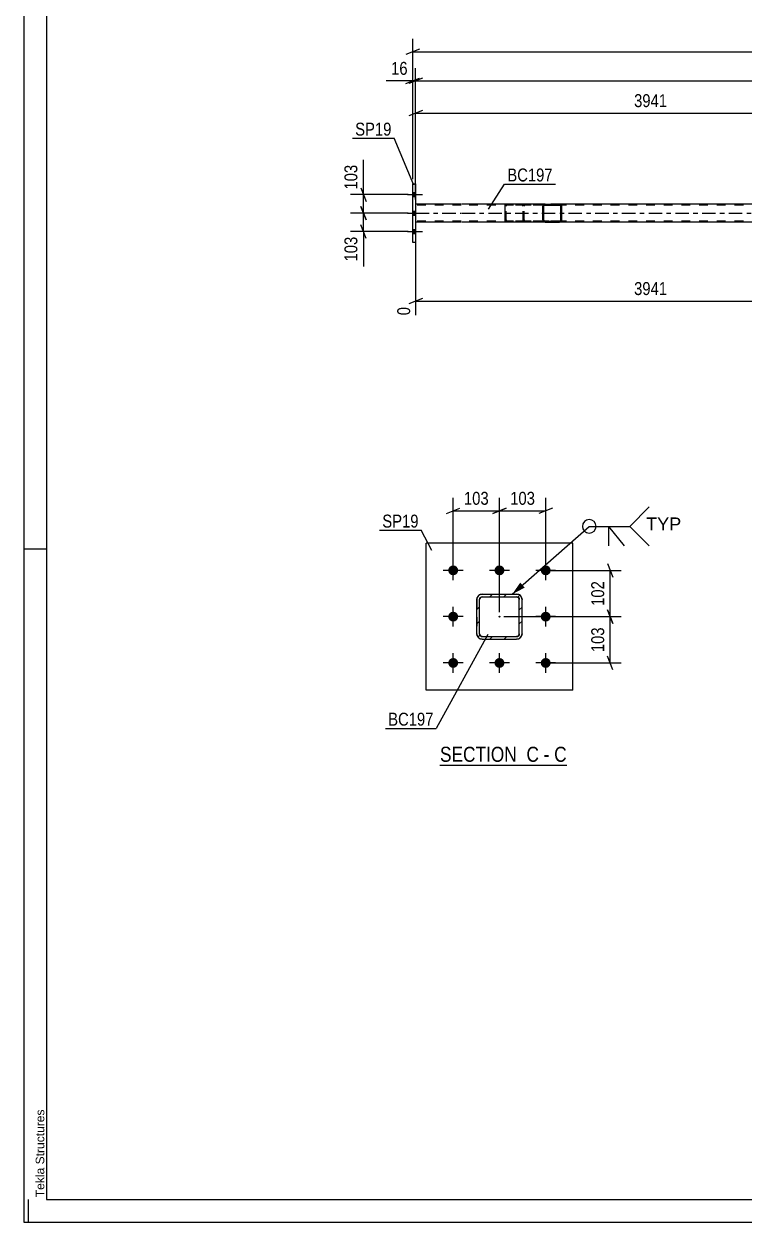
# Model space of a CAD drawing. Header units: millimetres. Extents: x -121 to 720, y -428 to 166.
# Drawn here: x -121.2 to 38.3, y -428.3 to -163 of the extents above; entities that cross this region are included whole.
import ezdxf

# ---------------------------------------------------------------- set-up
doc = ezdxf.new("R2010")
doc.units = ezdxf.units.MM
doc.linetypes.add('DXK_LINE_DOT2', pattern=[3.9198, 1.9599, -1.9599])
doc.linetypes.add('DXK_LINE_DOT3', pattern=[5.9187, 2.979, -0.9799, 0.9799, -0.9799])
doc.styles.add('Arial', font='ARIAL.TTF', dxfattribs={"height": 0.2})
doc.styles.add('Arial Narrow', font='ARIALN.TTF', dxfattribs={"height": 0.2})

# ---------------------------------------------------------------- blocks, each defined once
blk = doc.blocks.new('Unknown-318895430-1135')
at = {"color": 5, "linetype": 'Continuous'}
for p, q in [((-121.23, 165.69), (-121.23, -428.31)), ((-116.23, 160.69), (-116.23, -423.31)), ((-116.23, -279.31), (-121.23, -279.31)), ((-120.23, -428.31), (-120.23, -423.31)), ((-116.23, -423.31), (714.77, -423.31)), ((-121.23, -428.31), (719.77, -428.31))]:
    blk.add_line(p, q, dxfattribs=at)
at = {"color": 174, "linetype": 'Continuous', "style": 'Arial'}
blk.add_text('Tekla Structures', height=1.9102, rotation=90, dxfattribs=at).set_placement((-116.73, -422.81))
blk = doc.blocks.new('Unknown-318895430-13 - 6568')
at = {"color": 6, "linetype": 'Continuous'}
blk.add_line((-29.05, -327.13), (-0.98, -327.13), dxfattribs=at)
at = {"color": 0, "linetype": 'Continuous'}
blk.add_wipeout([(-10.94, -326.38), (-10.94, -322.88), (-29.05, -322.88), (-29.05, -326.38)], dxfattribs=at)
at = {"color": 7, "linetype": 'Continuous', "style": 'Arial Narrow'}
blk.add_text('SECTION ', height=3.34, dxfattribs=at).set_placement((-29.05, -326.38))
at = {"color": 0, "linetype": 'Continuous'}
blk.add_wipeout([(-7.12, -326.38), (-7.12, -322.88), (-9.89, -322.88), (-9.89, -326.38)], dxfattribs=at)
blk.add_wipeout([(-4.8, -326.38), (-4.8, -322.88), (-6.07, -322.88), (-6.07, -326.38)], dxfattribs=at)
at = {"color": 7, "linetype": 'Continuous', "style": 'Arial Narrow'}
blk.add_text('C', height=3.34, dxfattribs=at).set_placement((-9.89, -326.38))
at = {"color": 0, "linetype": 'Continuous'}
blk.add_wipeout([(-0.98, -326.38), (-0.98, -322.88), (-3.75, -322.88), (-3.75, -326.38)], dxfattribs=at)
at = {"color": 7, "linetype": 'Continuous', "style": 'Arial Narrow'}
for s, p in [('C', (-3.75, -326.38)), ('-', (-6.07, -326.38))]:
    blk.add_text(s, height=3.34, dxfattribs=at).set_placement(p)
blk = doc.blocks.new('Part-318895430-5715 - 5565')
at = {"linetype": 'Continuous'}
h = blk.add_hatch(dxfattribs=at)
h.set_pattern_fill('', scale=0.7, style=0, pattern_type=0)
h.set_pattern_definition([(45, (-2.0749, -203.1576), (-1.57154, 1.57154), [])])
h.paths.add_polyline_path([(-2.04, -203.34), (-2.07, -203.16), (-2.19, -203), (-2.35, -202.9), (-2.55, -202.86), (-5.78, -202.86), (-5.98, -202.9), (-6.14, -203), (-6.25, -203.16), (-6.29, -203.34), (-6.29, -206.38), (-6.25, -206.57), (-6.14, -206.72), (-5.98, -206.82), (-5.78, -206.86), (-2.55, -206.86), (-2.35, -206.82), (-2.19, -206.72), (-2.07, -206.57), (-2.04, -206.38)])
h.paths.add_polyline_path([(-2.31, -206.47), (-2.37, -206.55), (-2.45, -206.6), (-2.55, -206.62), (-5.78, -206.62), (-5.88, -206.6), (-5.96, -206.55), (-6.02, -206.47), (-6.04, -206.38), (-6.04, -203.34), (-6.02, -203.25), (-5.96, -203.17), (-5.88, -203.12), (-5.78, -203.1), (-2.55, -203.1), (-2.45, -203.12), (-2.37, -203.17), (-2.31, -203.25), (-2.29, -203.34), (-2.29, -206.38)])
at = {"color": 2, "linetype": 'Continuous'}
for p, q in [((-14.64, -203.34), (-14.6, -203.16)), ((-14.64, -206.38), (-14.64, -203.34)), ((-14.33, -202.9), (-14.13, -202.86)), ((-5.78, -202.86), (-14.13, -202.86)), ((-6.25, -203.16), (-6.29, -203.34)), ((-6.29, -206.38), (-6.29, -203.34)), ((-6.04, -203.34), (-6.02, -203.25)), ((-6.04, -206.38), (-6.04, -203.34)), ((-6.02, -203.25), (-5.96, -203.17)), ((-5.78, -202.86), (-5.98, -202.9)), ((-5.96, -203.17), (-5.88, -203.12)), ((-5.88, -203.12), (-5.78, -203.1)), ((-5.78, -202.86), (-2.55, -202.86)), ((-5.78, -203.1), (-2.55, -203.1)), ((-2.35, -202.9), (-2.55, -202.86)), ((-2.55, -203.1), (-2.45, -203.12)), ((-2.45, -203.12), (-2.37, -203.17)), ((-2.37, -203.17), (-2.31, -203.25)), ((-2.31, -203.25), (-2.29, -203.34)), ((-2.29, -206.38), (-2.29, -203.34)), ((-2.04, -203.34), (-2.07, -203.16)), ((-2.04, -206.38), (-2.04, -203.34)), ((-14.6, -206.57), (-14.64, -206.38)), ((-14.13, -206.86), (-14.33, -206.82)), ((-5.78, -206.86), (-14.13, -206.86)), ((-6.29, -206.38), (-6.25, -206.57)), ((-6.02, -206.47), (-6.04, -206.38)), ((-5.96, -206.55), (-6.02, -206.47)), ((-5.98, -206.82), (-5.78, -206.86)), ((-5.88, -206.6), (-5.96, -206.55)), ((-5.78, -206.62), (-5.88, -206.6)), ((-5.78, -206.62), (-2.55, -206.62)), ((-5.78, -206.86), (-2.55, -206.86)), ((-2.45, -206.6), (-2.55, -206.62)), ((-2.55, -206.86), (-2.35, -206.82)), ((-2.37, -206.55), (-2.45, -206.6)), ((-2.31, -206.47), (-2.37, -206.55)), ((-2.29, -206.38), (-2.31, -206.47)), ((-2.07, -206.57), (-2.04, -206.38))]:
    blk.add_line(p, q, dxfattribs=at)
at = {"color": 7, "linetype": 'DXK_LINE_DOT2'}
for p, q in [((-14.37, -203.25), (-14.39, -203.34)), ((-14.39, -206.38), (-14.39, -203.34)), ((-14.31, -203.17), (-14.37, -203.25)), ((-14.23, -203.12), (-14.31, -203.17)), ((-14.13, -203.1), (-14.23, -203.12)), ((-2.55, -203.1), (-14.13, -203.1)), ((-10.9, -202.86), (-10.7, -202.9)), ((-10.8, -203.12), (-10.9, -203.1)), ((-10.72, -203.17), (-10.8, -203.12)), ((-10.66, -203.25), (-10.72, -203.17)), ((-10.64, -203.34), (-10.66, -203.25)), ((-10.64, -206.38), (-10.64, -203.34)), ((-10.42, -203.16), (-10.39, -203.34)), ((-10.39, -206.38), (-10.39, -203.34)), ((-2.55, -202.86), (-5.78, -202.86)), ((-14.39, -206.38), (-14.37, -206.47)), ((-14.37, -206.47), (-14.31, -206.55)), ((-14.31, -206.55), (-14.23, -206.6)), ((-14.23, -206.6), (-14.13, -206.62)), ((-2.55, -206.62), (-14.13, -206.62)), ((-10.9, -206.62), (-10.8, -206.6)), ((-10.7, -206.82), (-10.9, -206.86)), ((-10.8, -206.6), (-10.72, -206.55)), ((-10.72, -206.55), (-10.66, -206.47)), ((-10.66, -206.47), (-10.64, -206.38)), ((-10.39, -206.38), (-10.42, -206.57)), ((-2.55, -206.86), (-5.78, -206.86))]:
    blk.add_line(p, q, dxfattribs=at)
at = {"color": 2, "linetype": 'Continuous'}
for centre, start, end in [((-14.15, -203.36), 110.7583, 155.68), ((-5.8, -203.36), 110.7583, 155.68), ((-2.53, -203.36), 24.32, 69.2417), ((-14.15, -206.36), 204.32, 249.2417), ((-5.8, -206.36), 204.32, 249.2417), ((-2.53, -206.36), 290.7583, 335.68)]:
    blk.add_arc(centre, 0.496, start, end, dxfattribs=at)
at = {"color": 7, "linetype": 'DXK_LINE_DOT2'}
for centre, start, end in [((-10.88, -203.36), 24.32, 69.2417), ((-10.88, -206.36), 290.7583, 335.68)]:
    blk.add_arc(centre, 0.496, start, end, dxfattribs=at)
blk = doc.blocks.new('Part-318895430-5722 - 5565')
at = {"color": 2, "linetype": 'Continuous'}
for p, q in [((-35.1, -198.36), (-34.46, -198.36)), ((-35.1, -211.36), (-35.1, -198.36)), ((-34.46, -198.36), (-34.46, -211.36)), ((-34.46, -211.36), (-35.1, -211.36))]:
    blk.add_line(p, q, dxfattribs=at)
blk = doc.blocks.new('Part-318895430-5753 - 5565')
at = {"color": 2, "linetype": 'Continuous'}
for p, q in [((-24.34, -202.86), (-34.46, -202.86)), ((-14.13, -202.86), (-24.24, -202.86)), ((62.53, -202.86), (-2.55, -202.86)), ((-24.34, -206.86), (-34.46, -206.86)), ((-14.13, -206.86), (-24.24, -206.86)), ((62.53, -206.86), (-2.55, -206.86))]:
    blk.add_line(p, q, dxfattribs=at)
at = {"color": 7, "linetype": 'DXK_LINE_DOT2'}
for p, q in [((-34.46, -202.86), (-34.46, -206.86)), ((-24.34, -203.1), (-34.46, -203.1)), ((559.5, -203.1), (-24.24, -203.1)), ((-2.55, -202.86), (-14.13, -202.86)), ((-24.34, -206.62), (-34.46, -206.62)), ((559.5, -206.62), (-24.24, -206.62)), ((508.26, -206.86), (-14.13, -206.86))]:
    blk.add_line(p, q, dxfattribs=at)
at = {"color": 7, "linetype": 'DXK_LINE_DOT3'}
for p, q in [((-34.46, -204.86), (-24.34, -204.86)), ((-24.24, -204.86), (559.5, -204.86))]:
    blk.add_line(p, q, dxfattribs=at)
blk = doc.blocks.new('Bolt-318895430-5899 - 5565')
at = {"linetype": 'Continuous'}
for points in [[(-34.46, -201.2), (-34.46, -200.32), (-35.1, -200.32), (-35.1, -201.2)], [(-34.46, -201.2), (-34.46, -200.32), (-35.1, -200.32), (-35.1, -201.2)], [(-34.46, -201.2), (-34.46, -200.32), (-35.1, -200.32), (-35.1, -201.2)], [(-34.46, -205.3), (-34.46, -204.42), (-35.1, -204.42), (-35.1, -205.3)], [(-34.46, -205.3), (-34.46, -204.42), (-35.1, -204.42), (-35.1, -205.3)], [(-34.46, -209.4), (-34.46, -208.52), (-35.1, -208.52), (-35.1, -209.4)], [(-34.46, -209.4), (-34.46, -208.52), (-35.1, -208.52), (-35.1, -209.4)], [(-34.46, -209.4), (-34.46, -208.52), (-35.1, -208.52), (-35.1, -209.4)]]:
    blk.add_hatch(color=1, dxfattribs=at).paths.add_polyline_path(points)
at = {"color": 1, "linetype": 'Continuous'}
for p, q in [((-36.26, -200.76), (-32.94, -200.76)), ((-36.26, -200.76), (-32.94, -200.76)), ((-36.26, -200.76), (-32.94, -200.76)), ((-35.1, -200.32), (-34.46, -200.32)), ((-35.1, -200.32), (-34.46, -200.32)), ((-35.1, -200.32), (-34.46, -200.32)), ((-35.1, -201.2), (-34.46, -201.2)), ((-35.1, -201.2), (-34.46, -201.2)), ((-35.1, -201.2), (-34.46, -201.2)), ((-36.26, -204.86), (-32.94, -204.86)), ((-36.26, -204.86), (-32.94, -204.86)), ((-35.1, -204.42), (-34.46, -204.42)), ((-35.1, -204.42), (-34.46, -204.42)), ((-35.1, -205.3), (-34.46, -205.3)), ((-35.1, -205.3), (-34.46, -205.3)), ((-36.26, -208.96), (-32.94, -208.96)), ((-36.26, -208.96), (-32.94, -208.96)), ((-36.26, -208.96), (-32.94, -208.96)), ((-35.1, -208.52), (-34.46, -208.52)), ((-35.1, -208.52), (-34.46, -208.52)), ((-35.1, -208.52), (-34.46, -208.52)), ((-35.1, -209.4), (-34.46, -209.4)), ((-35.1, -209.4), (-34.46, -209.4)), ((-35.1, -209.4), (-34.46, -209.4))]:
    blk.add_line(p, q, dxfattribs=at)
blk = doc.blocks.new('Bolt-318895430-6691 - 6568')
at = {"linetype": 'Continuous'}
for points in [[(-26.12, -285.08, -1), (-26.12, -282.88, -1)], [(-15.87, -285.08, -1), (-15.87, -282.88, -1)], [(-5.62, -285.08, -1), (-5.62, -282.88, -1)], [(-26.12, -295.33, -1), (-26.12, -293.13, -1)], [(-5.62, -295.33, -1), (-5.62, -293.13, -1)], [(-26.12, -305.58, -1), (-26.12, -303.38, -1)], [(-15.87, -305.58, -1), (-15.87, -303.38, -1)], [(-5.62, -305.58, -1), (-5.62, -303.38, -1)]]:
    blk.add_hatch(color=1, dxfattribs=at).paths.add_polyline_path(points)
at = {"color": 1, "linetype": 'Continuous'}
for p, q in [((-26.12, -286.18), (-26.12, -281.78)), ((-15.87, -286.18), (-15.87, -281.78)), ((-5.62, -286.18), (-5.62, -281.78)), ((-23.92, -283.98), (-28.32, -283.98)), ((-13.67, -283.98), (-18.07, -283.98)), ((-3.42, -283.98), (-7.82, -283.98)), ((-23.92, -294.23), (-28.32, -294.23)), ((-26.12, -296.43), (-26.12, -292.03)), ((-3.42, -294.23), (-7.82, -294.23)), ((-5.62, -296.43), (-5.62, -292.03)), ((-26.12, -306.68), (-26.12, -302.28)), ((-15.87, -306.68), (-15.87, -302.28)), ((-5.62, -306.68), (-5.62, -302.28)), ((-23.92, -304.48), (-28.32, -304.48)), ((-13.67, -304.48), (-18.07, -304.48)), ((-3.42, -304.48), (-7.82, -304.48))]:
    blk.add_line(p, q, dxfattribs=at)
blk = doc.blocks.new('Part-318895430-6590 - 6568')
at = {"linetype": 'Continuous'}
h = blk.add_hatch(dxfattribs=at)
h.set_pattern_fill('', scale=0.7, style=0, pattern_type=0)
h.set_pattern_definition([(45, (-11.615, -299.1413), (-1.57154, 1.57154), [])])
h.paths.add_polyline_path([(-12.07, -299.23), (-11.61, -299.14), (-11.23, -298.88), (-10.97, -298.49), (-10.87, -298.03), (-10.87, -290.43), (-10.97, -289.97), (-11.23, -289.58), (-11.61, -289.32), (-12.07, -289.23), (-19.67, -289.23), (-20.13, -289.32), (-20.52, -289.58), (-20.78, -289.97), (-20.87, -290.43), (-20.87, -298.03), (-20.78, -298.49), (-20.52, -298.88), (-20.13, -299.14), (-19.67, -299.23)])
h.paths.add_polyline_path([(-19.67, -298.63), (-19.9, -298.59), (-20.1, -298.46), (-20.23, -298.26), (-20.27, -298.03), (-20.27, -290.43), (-20.23, -290.2), (-20.1, -290.01), (-19.9, -289.88), (-19.67, -289.83), (-12.07, -289.83), (-11.84, -289.88), (-11.65, -290.01), (-11.52, -290.2), (-11.47, -290.43), (-11.47, -298.03), (-11.52, -298.26), (-11.65, -298.46), (-11.84, -298.59), (-12.07, -298.63)])
blk.add_hatch(color=30, dxfattribs=at).paths.add_polyline_path([(-15.87, -294.33, -1), (-15.87, -294.13, -1)])
at = {"color": 7, "linetype": 'DXK_LINE_DOT2'}
for p, q in [((-20.87, -290.43), (-20.78, -289.97)), ((-20.87, -290.43), (-20.87, -298.03)), ((-20.23, -290.2), (-20.27, -290.43)), ((-20.27, -298.03), (-20.27, -290.43)), ((-20.1, -290.01), (-20.23, -290.2)), ((-20.13, -289.32), (-19.67, -289.23)), ((-19.9, -289.88), (-20.1, -290.01)), ((-19.67, -289.83), (-19.9, -289.88)), ((-19.67, -289.23), (-12.07, -289.23)), ((-19.67, -289.83), (-12.07, -289.83)), ((-12.07, -289.23), (-11.61, -289.32)), ((-11.84, -289.88), (-12.07, -289.83)), ((-11.65, -290.01), (-11.84, -289.88)), ((-11.52, -290.2), (-11.65, -290.01)), ((-11.47, -290.43), (-11.52, -290.2)), ((-11.47, -298.03), (-11.47, -290.43)), ((-10.97, -289.97), (-10.87, -290.43)), ((-10.87, -298.03), (-10.87, -290.43)), ((-20.78, -298.49), (-20.87, -298.03)), ((-20.27, -298.03), (-20.23, -298.26)), ((-20.23, -298.26), (-20.1, -298.46)), ((-19.67, -299.23), (-20.13, -299.14)), ((-20.1, -298.46), (-19.9, -298.59)), ((-19.9, -298.59), (-19.67, -298.63)), ((-19.67, -298.63), (-12.07, -298.63)), ((-19.67, -299.23), (-12.07, -299.23)), ((-12.07, -298.63), (-11.84, -298.59)), ((-11.61, -299.14), (-12.07, -299.23)), ((-11.84, -298.59), (-11.65, -298.46)), ((-11.65, -298.46), (-11.52, -298.26)), ((-11.52, -298.26), (-11.47, -298.03)), ((-10.87, -298.03), (-10.97, -298.49))]:
    blk.add_line(p, q, dxfattribs=at)
at = {"color": 2, "linetype": 'Continuous'}
for p, q in [((-20.78, -289.97), (-20.87, -290.43)), ((-20.87, -290.43), (-20.87, -290.43)), ((-20.87, -298.03), (-20.87, -290.43)), ((-20.27, -290.43), (-20.23, -290.2)), ((-20.27, -290.43), (-20.27, -290.43)), ((-20.27, -298.03), (-20.27, -290.43)), ((-20.23, -290.2), (-20.1, -290.01)), ((-19.67, -289.23), (-20.13, -289.32)), ((-20.1, -290.01), (-19.9, -289.88)), ((-19.9, -289.88), (-19.67, -289.83)), ((-19.67, -289.23), (-19.67, -289.23)), ((-19.67, -289.23), (-12.07, -289.23)), ((-19.67, -289.83), (-19.67, -289.83)), ((-19.67, -289.83), (-12.07, -289.83)), ((-12.07, -289.23), (-12.07, -289.23)), ((-11.61, -289.32), (-12.07, -289.23)), ((-12.07, -289.83), (-12.07, -289.83)), ((-12.07, -289.83), (-11.84, -289.88)), ((-11.84, -289.88), (-11.65, -290.01)), ((-11.65, -290.01), (-11.52, -290.2)), ((-11.52, -290.2), (-11.47, -290.43)), ((-11.47, -290.43), (-11.47, -290.43)), ((-11.47, -298.03), (-11.47, -290.43)), ((-10.87, -290.43), (-10.97, -289.97)), ((-10.87, -290.43), (-10.87, -290.43)), ((-10.87, -298.03), (-10.87, -290.43)), ((-20.87, -298.03), (-20.87, -298.03)), ((-20.87, -298.03), (-20.78, -298.49)), ((-20.27, -298.03), (-20.27, -298.03)), ((-20.23, -298.26), (-20.27, -298.03)), ((-20.1, -298.46), (-20.23, -298.26)), ((-20.13, -299.14), (-19.67, -299.23)), ((-19.9, -298.59), (-20.1, -298.46)), ((-19.67, -298.63), (-19.9, -298.59)), ((-19.67, -298.63), (-19.67, -298.63)), ((-19.67, -298.63), (-12.07, -298.63)), ((-19.67, -299.23), (-19.67, -299.23)), ((-19.67, -299.23), (-12.07, -299.23)), ((-11.84, -298.59), (-12.07, -298.63)), ((-12.07, -298.63), (-12.07, -298.63)), ((-12.07, -299.23), (-11.61, -299.14)), ((-12.07, -299.23), (-12.07, -299.23)), ((-11.65, -298.46), (-11.84, -298.59)), ((-11.52, -298.26), (-11.65, -298.46)), ((-11.47, -298.03), (-11.52, -298.26)), ((-11.47, -298.03), (-11.47, -298.03)), ((-10.97, -298.49), (-10.87, -298.03)), ((-10.87, -298.03), (-10.87, -298.03))]:
    blk.add_line(p, q, dxfattribs=at)
at = {"color": 7, "linetype": 'DXK_LINE_DOT3'}
blk.add_line((-15.87, -294.23), (-15.87, -294.23), dxfattribs=at)
at = {"color": 30, "linetype": 'DXK_LINE_DOT3'}
blk.add_line((-15.87, -294.23), (-15.87, -294.23), dxfattribs=at)
at = {"color": 30, "linetype": 'Continuous'}
blk.add_circle((-15.87, -294.23), 0.1, dxfattribs=at)
at = {"color": 7, "linetype": 'DXK_LINE_DOT2'}
for centre, start, end in [((-19.67, -290.43), 112.5, 157.5), ((-12.07, -290.43), 22.5, 67.5), ((-19.67, -298.03), 202.5, 247.5), ((-12.07, -298.03), 292.5, 337.5)]:
    blk.add_arc(centre, 1.2, start, end, dxfattribs=at)
at = {"color": 2, "linetype": 'Continuous'}
for centre, start, end in [((-19.67, -290.43), 112.5, 157.5), ((-12.07, -290.43), 22.5, 67.5), ((-19.67, -298.03), 202.5, 247.5), ((-12.07, -298.03), 292.5, 337.5)]:
    blk.add_arc(centre, 1.2, start, end, dxfattribs=at)
blk = doc.blocks.new('Part-318895430-6689 - 6568')
at = {"color": 2, "linetype": 'Continuous'}
for p, q in [((0.38, -277.98), (-32.12, -277.98)), ((-32.12, -310.48), (-32.12, -277.98)), ((0.38, -310.48), (0.38, -277.98)), ((0.38, -310.48), (-32.12, -310.48))]:
    blk.add_line(p, q, dxfattribs=at)
blk = doc.blocks.new('StraightDimension-318895430-6107 - 5565')
at = {"color": 7, "linetype": 'Continuous'}
for p, q in [((-36.1, -200.76), (-48.86, -200.76)), ((-46.61, -199.26), (-45.41, -202.26)), ((-46.01, -204.86), (-46.01, -200.76)), ((-45.41, -206.36), (-46.61, -203.36)), ((-36.1, -204.86), (-48.86, -204.86))]:
    blk.add_line(p, q, dxfattribs=at)
at = {"color": 0}
blk.add_wipeout([(-46.76, -193.55), (-50.96, -193.55), (-50.96, -200.24), (-46.76, -200.24)], dxfattribs=at)
at = {"color": 7, "linetype": 'Continuous'}
blk.add_line((-46.01, -200.76), (-46.01, -193.03), dxfattribs=at)
blk.add_line((-46.01, -200.76), (-46.01, -193.03), dxfattribs=at)
at = {"color": 3, "style": 'Arial Narrow'}
blk.add_text('103', height=2.863, rotation=90.0002, dxfattribs=at).set_placement((-47.36, -199.64))
blk = doc.blocks.new('StraightDimension-318895430-6099 - 5565')
at = {"color": 7, "linetype": 'Continuous'}
for p, q in [((-46.61, -203.36), (-45.41, -206.36)), ((-36.1, -204.86), (-48.86, -204.86)), ((-46.01, -208.96), (-46.01, -204.86)), ((-36.1, -208.96), (-48.86, -208.96)), ((-45.41, -210.46), (-46.61, -207.46))]:
    blk.add_line(p, q, dxfattribs=at)
at = {"color": 0}
blk.add_wipeout([(-46.76, -209.49), (-50.96, -209.49), (-50.96, -216.17), (-46.76, -216.17)], dxfattribs=at)
at = {"color": 7, "linetype": 'Continuous'}
blk.add_line((-46.01, -208.96), (-46.01, -216.7), dxfattribs=at)
blk.add_line((-46.01, -208.96), (-46.01, -216.7), dxfattribs=at)
at = {"color": 3, "style": 'Arial Narrow'}
blk.add_text('103', height=2.863, rotation=90.0002, dxfattribs=at).set_placement((-47.36, -215.57))
blk = doc.blocks.new('StraightDimension-318895430-5954 - 5565')
at = {"color": 7, "linetype": 'Continuous'}
for p, q in [((-36.6, -176.18), (-33.6, -174.98)), ((-32.96, -174.98), (-35.96, -176.18)), ((-35.1, -197.36), (-35.1, -172.73)), ((-34.46, -199.29), (-34.46, -172.73)), ((-35.1, -175.58), (-34.46, -175.58))]:
    blk.add_line(p, q, dxfattribs=at)
at = {"color": 0}
blk.add_wipeout([(-35.63, -174.83), (-35.63, -170.63), (-40.48, -170.63), (-40.48, -174.83)], dxfattribs=at)
at = {"color": 7, "linetype": 'Continuous'}
blk.add_line((-35.1, -175.58), (-41.01, -175.58), dxfattribs=at)
blk.add_line((-35.1, -175.58), (-41.01, -175.58), dxfattribs=at)
at = {"color": 3, "style": 'Arial Narrow'}
blk.add_text('16', height=2.863, dxfattribs=at).set_placement((-39.88, -174.23))
blk = doc.blocks.new('StraightDimension-318895430-5964 - 5565')
at = {"color": 7, "linetype": 'Continuous'}
for p, q in [((-32.96, -174.98), (-35.96, -176.18)), ((-34.46, -199.29), (-34.46, -172.73)), ((-34.46, -175.58), (559.5, -175.58))]:
    blk.add_line(p, q, dxfattribs=at)
blk = doc.blocks.new('StraightDimension-318895430-5985 - 5565')
at = {"color": 7, "linetype": 'Continuous'}
for p, q in [((-34.46, -207.86), (-34.46, -227.48)), ((69.69, -216.26), (69.69, -232.96)), ((-32.96, -223.75), (-35.96, -224.95)), ((-34.46, -224.35), (69.69, -224.35)), ((68.19, -224.95), (71.19, -223.75))]:
    blk.add_line(p, q, dxfattribs=at)
at = {"color": 0}
blk.add_wipeout([(21.87, -223.6), (21.87, -219.4), (13.36, -219.4), (13.36, -223.6)], dxfattribs=at)
at = {"color": 0, "linetype": 'Continuous'}
for points in [[(-35.06, -225.05), (-39.26, -225.05), (-39.26, -228.08), (-35.06, -228.08)], [(69.09, -225.05), (64.89, -225.05), (64.89, -233.56), (69.09, -233.56)]]:
    blk.add_wipeout(points, dxfattribs=at)
at = {"color": 3, "style": 'Arial Narrow'}
blk.add_text('3941', height=2.863, dxfattribs=at).set_placement((13.96, -223))
at = {"color": 3, "linetype": 'Continuous', "style": 'Arial Narrow'}
for s, height, p in [('0', 2.86, (-35.66, -227.48)), ('3941', 2.863, (68.49, -232.96))]:
    blk.add_text(s, height=height, rotation=90.0002, dxfattribs=at).set_placement(p)
blk = doc.blocks.new('StraightDimension-318895430-6008 - 5565')
at = {"color": 7, "linetype": 'Continuous'}
for p, q in [((-35.1, -197.36), (-35.1, -166.29)), ((-33.6, -168.54), (-36.6, -169.74)), ((-35.1, -169.14), (560.14, -169.14))]:
    blk.add_line(p, q, dxfattribs=at)
blk = doc.blocks.new('StraightDimension-318895430-6019 - 5565')
at = {"color": 7, "linetype": 'Continuous'}
for p, q in [((-34.46, -201.86), (-34.46, -179.88)), ((69.69, -194.24), (69.69, -179.88)), ((-32.96, -182.13), (-35.96, -183.33)), ((-34.46, -182.73), (69.69, -182.73)), ((68.19, -183.33), (71.19, -182.13))]:
    blk.add_line(p, q, dxfattribs=at)
at = {"color": 0}
blk.add_wipeout([(21.87, -181.98), (21.87, -177.78), (13.36, -177.78), (13.36, -181.98)], dxfattribs=at)
at = {"color": 3, "style": 'Arial Narrow'}
blk.add_text('3941', height=2.863, dxfattribs=at).set_placement((13.96, -181.38))
blk = doc.blocks.new('StraightDimension-318895430-6762 - 6568')
at = {"color": 7, "linetype": 'Continuous'}
for p, q in [((-26.12, -282.98), (-26.12, -267.95)), ((-15.87, -293.23), (-15.87, -267.95)), ((-27.62, -271.4), (-24.62, -270.2)), ((-14.37, -270.2), (-17.37, -271.4)), ((-26.12, -270.8), (-15.87, -270.8))]:
    blk.add_line(p, q, dxfattribs=at)
at = {"color": 0}
blk.add_wipeout([(-17.66, -270.05), (-17.66, -265.85), (-24.34, -265.85), (-24.34, -270.05)], dxfattribs=at)
at = {"color": 3, "style": 'Arial Narrow'}
blk.add_text('103', height=2.863, dxfattribs=at).set_placement((-23.74, -269.45))
blk = doc.blocks.new('StraightDimension-318895430-6770 - 6568')
at = {"color": 7, "linetype": 'Continuous'}
for p, q in [((-15.87, -293.23), (-15.87, -267.95)), ((-5.62, -282.98), (-5.62, -267.95)), ((-17.37, -271.4), (-14.37, -270.2)), ((-4.12, -270.2), (-7.12, -271.4)), ((-15.87, -270.8), (-5.62, -270.8))]:
    blk.add_line(p, q, dxfattribs=at)
at = {"color": 0}
blk.add_wipeout([(-7.41, -270.05), (-7.41, -265.85), (-14.09, -265.85), (-14.09, -270.05)], dxfattribs=at)
at = {"color": 3, "style": 'Arial Narrow'}
blk.add_text('103', height=2.863, dxfattribs=at).set_placement((-13.49, -269.45))
blk = doc.blocks.new('StraightDimension-318895430-6779 - 6568')
at = {"color": 7, "linetype": 'Continuous'}
for p, q in [((-14.87, -294.23), (11.08, -294.23)), ((8.08, -292.73), (9.28, -295.73)), ((8.68, -304.48), (8.68, -294.23)), ((-4.62, -304.48), (11.08, -304.48)), ((9.28, -305.98), (8.08, -302.98))]:
    blk.add_line(p, q, dxfattribs=at)
at = {"color": 0}
blk.add_wipeout([(7.93, -296.01), (3.73, -296.01), (3.73, -302.7), (7.93, -302.7)], dxfattribs=at)
at = {"color": 3, "style": 'Arial Narrow'}
blk.add_text('103', height=2.863, rotation=90.0002, dxfattribs=at).set_placement((7.33, -302.1))
blk = doc.blocks.new('StraightDimension-318895430-6787 - 6568')
at = {"color": 7, "linetype": 'Continuous'}
for p, q in [((8.08, -282.48), (9.28, -285.48)), ((-4.62, -283.98), (11.08, -283.98)), ((8.68, -294.23), (8.68, -283.98)), ((-14.87, -294.23), (11.08, -294.23)), ((9.28, -295.73), (8.08, -292.73))]:
    blk.add_line(p, q, dxfattribs=at)
at = {"color": 0}
blk.add_wipeout([(7.93, -285.76), (3.73, -285.76), (3.73, -292.45), (7.93, -292.45)], dxfattribs=at)
at = {"color": 3, "style": 'Arial Narrow'}
blk.add_text('102', height=2.863, rotation=90.0002, dxfattribs=at).set_placement((7.33, -291.85))
blk = doc.blocks.new('Mark-318895430-5718 - 5565')
at = {"color": 0}
blk.add_wipeout([(-39.8, -187.69), (-39.8, -184.69), (-47.84, -184.69), (-47.84, -187.69)], dxfattribs=at)
blk.add_wipeout([(-39.8, -187.69), (-39.8, -184.69), (-47.84, -184.69), (-47.84, -187.69)], dxfattribs=at)
at = {"color": 30, "linetype": 'Continuous'}
for p in [(-48.44, -188.29), (-34.81, -198.63)]:
    blk.add_line(p, (-39.2, -188.29), dxfattribs=at)
at = {"color": 3, "style": 'Arial Narrow'}
blk.add_text('SP19', height=2.863, dxfattribs=at).set_placement((-47.84, -187.69))
blk = doc.blocks.new('Mark-318895430-5749 - 5565')
at = {"color": 0}
blk.add_wipeout([(-4.08, -197.84), (-4.08, -194.84), (-14.13, -194.84), (-14.13, -197.84)], dxfattribs=at)
blk.add_wipeout([(-4.08, -197.84), (-4.08, -194.84), (-14.13, -194.84), (-14.13, -197.84)], dxfattribs=at)
at = {"color": 30, "linetype": 'Continuous'}
for p, q in [((-18.27, -203.99), (-14.73, -198.44)), ((-14.73, -198.44), (-3.48, -198.44))]:
    blk.add_line(p, q, dxfattribs=at)
at = {"color": 3, "style": 'Arial Narrow'}
blk.add_text('BC197', height=2.863, dxfattribs=at).set_placement((-14.13, -197.84))
blk = doc.blocks.new('Mark-318895430-6586 - 6568')
at = {"color": 0}
blk.add_wipeout([(-30.48, -318.37), (-30.48, -315.37), (-40.53, -315.37), (-40.53, -318.37)], dxfattribs=at)
blk.add_wipeout([(-30.48, -318.37), (-30.48, -315.37), (-40.53, -315.37), (-40.53, -318.37)], dxfattribs=at)
at = {"color": 30, "linetype": 'Continuous'}
for p in [(-18.47, -298.19), (-41.13, -318.97)]:
    blk.add_line(p, (-29.88, -318.97), dxfattribs=at)
at = {"color": 3, "style": 'Arial Narrow'}
blk.add_text('BC197', height=2.863, dxfattribs=at).set_placement((-40.53, -318.37))
blk = doc.blocks.new('Mark-318895430-6685 - 6568')
at = {"color": 0}
blk.add_wipeout([(-33.79, -274.5), (-33.79, -271.5), (-41.83, -271.5), (-41.83, -274.5)], dxfattribs=at)
blk.add_wipeout([(-33.79, -274.5), (-33.79, -271.5), (-41.83, -271.5), (-41.83, -274.5)], dxfattribs=at)
at = {"color": 30, "linetype": 'Continuous'}
for p in [(-42.43, -275.1), (-30.87, -279.57)]:
    blk.add_line(p, (-33.19, -275.1), dxfattribs=at)
at = {"color": 3, "style": 'Arial Narrow'}
blk.add_text('SP19', height=2.863, dxfattribs=at).set_placement((-41.83, -274.5))
blk = doc.blocks.new('WeldMark-318895430-21988 - 6568')
at = {"linetype": 'Continuous'}
blk.add_hatch(color=30, dxfattribs=at).paths.add_polyline_path([(-10.28, -287.81), (-13.03, -289.23), (-11.27, -286.69)])
at = {"color": 30, "linetype": 'Continuous'}
for p, q in [((-13.03, -289.23), (4.02, -274.23)), ((4.02, -274.23), (13.02, -274.23))]:
    blk.add_line(p, q, dxfattribs=at)
at = {"color": 3, "linetype": 'Continuous'}
for q in [(11.74, -278.51), (8.31, -278.51)]:
    blk.add_line((8.31, -274.23), q, dxfattribs=at)
for start, end in [(90, 270), (270, 90)]:
    blk.add_arc((4.02, -274.23), 1.5, start, end, dxfattribs=at)
at = {"color": 0, "linetype": 'Continuous'}
blk.add_wipeout([(24.4, -275.13), (24.4, -272.13), (16.62, -272.13), (16.62, -275.13)], dxfattribs=at)
blk.add_wipeout([(24.4, -275.13), (24.4, -272.13), (16.62, -272.13), (16.62, -275.13)], dxfattribs=at)
at = {"color": 3, "linetype": 'Continuous'}
for q in [(17.31, -269.94), (17.31, -278.51)]:
    blk.add_line((13.02, -274.23), q, dxfattribs=at)
at = {"color": 3, "linetype": 'Continuous', "style": 'Arial'}
blk.add_text('TYP', height=2.865, dxfattribs=at).set_placement((16.62, -275.13))

msp = doc.modelspace()

# ---------------------------------------------------------------- block references
for name in ['Unknown-318895430-1135', 'Part-318895430-5722 - 5565', 'Bolt-318895430-5899 - 5565', 'Part-318895430-5753 - 5565', 'Part-318895430-5715 - 5565', 'Part-318895430-6689 - 6568', 'Bolt-318895430-6691 - 6568', 'Part-318895430-6590 - 6568']:
    msp.add_blockref(name, (0, 0))

# ---------------------------------------------------------------- next in the draw order: block references
for name in ['StraightDimension-318895430-6107 - 5565', 'StraightDimension-318895430-6762 - 6568', 'Mark-318895430-6685 - 6568', 'Mark-318895430-6586 - 6568', 'Unknown-318895430-13 - 6568']:
    msp.add_blockref(name, (0, 0))

# ---------------------------------------------------------------- next in the draw order: block references
for name in ['StraightDimension-318895430-5954 - 5565', 'StraightDimension-318895430-6099 - 5565', 'StraightDimension-318895430-6770 - 6568']:
    msp.add_blockref(name, (0, 0))

# ---------------------------------------------------------------- next in the draw order: block references
for name in ['StraightDimension-318895430-5964 - 5565', 'StraightDimension-318895430-5985 - 5565', 'StraightDimension-318895430-6779 - 6568']:
    msp.add_blockref(name, (0, 0))

# ---------------------------------------------------------------- next in the draw order: block references
for name in ['StraightDimension-318895430-6008 - 5565', 'StraightDimension-318895430-6787 - 6568']:
    msp.add_blockref(name, (0, 0))

# ---------------------------------------------------------------- next in the draw order: block references
for name in ['StraightDimension-318895430-6019 - 5565', 'WeldMark-318895430-21988 - 6568']:
    msp.add_blockref(name, (0, 0))

# ---------------------------------------------------------------- next in the draw order: block references
for name in ['Mark-318895430-5718 - 5565', 'Mark-318895430-5749 - 5565']:
    msp.add_blockref(name, (0, 0))

doc.saveas('drawing.dxf')
